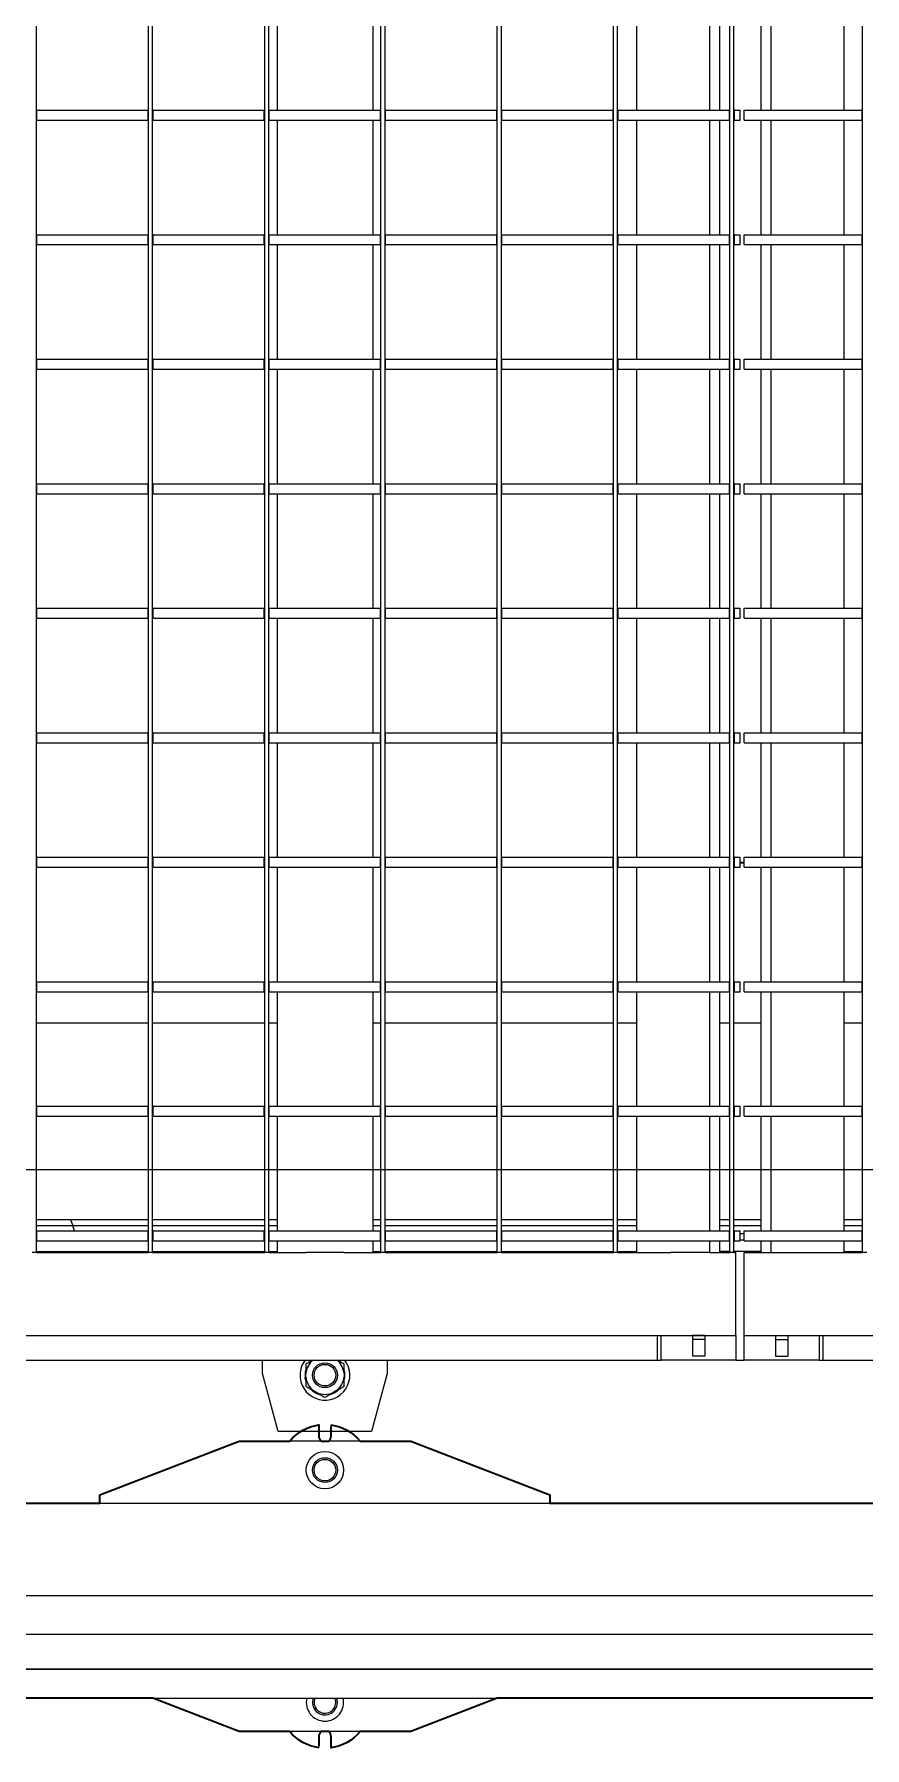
# Model space of a CAD drawing. Extents: x 28911 to 70911, y -59 to 29641.
# Drawn here: x 53923 to 54923, y 19066 to 21130 of the extents above; entities that cross this region are included whole.
import ezdxf

# ---------------------------------------------------------------- set-up
doc = ezdxf.new("R2010")
doc.units = 0
doc.header["$LTSCALE"] = 300
doc.header["$MEASUREMENT"] = 0
doc.linetypes.add('CONTINUA', pattern=[0])
for name, color, linetype, lineweight in [('21 CONTINUA 0.05', 6, 'Continuous', 9), ('22 CONTINUA 0.18', 3, 'Continuous', 18), ('23 CONTINUA 0.35', 4, 'Continuous', 35)]:
    doc.layers.add(name, color=color, linetype=linetype, lineweight=lineweight)

# ---------------------------------------------------------------- blocks, each defined once
blk = doc.blocks.new('A$Cdbd99e87')
at = {"layer": '21 CONTINUA 0.05', "color": 253, "linetype": 'Continuous'}
for p, q in [((852.5, 1600), (852.5, -1600)), ((875, 1586), (875, 1600)), ((963, 1586), (963, 1600)), ((975, 1586), (975, 1600)), ((1007.5, 1600), (1007.5, -1600)), ((1012.5, 1600), (1012.5, -1600)), ((1025, 1586), (1025, 1600)), ((1037, 1586), (1037, 1600)), ((1125, 1586), (1125, 1600)), ((1147.5, 1600), (1147.5, -1600)), ((1152.5, 1600), (1152.5, -1600)), ((1287.5, 1600), (1287.5, -1600)), ((1292.5, 1600), (1292.5, -1600)), ((1427.5, 1600), (1427.5, -1600)), ((1432.5, 1600), (1432.5, -1600)), ((1442.5, 1586), (1442.5, 1600)), ((1557.5, 1586), (1557.5, 1600)), ((1567.5, 1600), (1567.5, -1600)), ((1572.5, 1600), (1572.5, -1600)), ((1707.5, 1600), (1707.5, -1600)), ((1712.5, 1600), (1712.5, -1600)), ((1847.5, 1600), (1847.5, -1600)), ((853, 1586), (852.5, 1586)), ((852.5, 1574), (853, 1574)), ((853, 1586), (853, 1574)), ((995, 1586), (853, 1586)), ((995, 1574), (853, 1574)), ((875, 1436), (875, 1574)), ((963, 1436), (963, 1574)), ((975, 1436), (975, 1574)), ((995, 1586), (995, 1574)), ((1000, 1585), (995, 1585)), ((1000, 1577.2), (995, 1577.2)), ((1000, 1586), (1000, 1574)), ((1007, 1586), (1000, 1586)), ((1007, 1574), (1000, 1574)), ((1007, 1586), (1007, 1574)), ((1007.5, 1586), (1007, 1586)), ((1007, 1574), (1007.5, 1574)), ((1013, 1586), (1012.5, 1586)), ((1012.5, 1574), (1013, 1574)), ((1013, 1586), (1013, 1574)), ((1147, 1586), (1013, 1586)), ((1147, 1574), (1013, 1574)), ((1025, 1436), (1025, 1574)), ((1037, 1436), (1037, 1574)), ((1125, 1436), (1125, 1574)), ((1147, 1586), (1147, 1574)), ((1147.5, 1586), (1147, 1586)), ((1147, 1574), (1147.5, 1574)), ((1153, 1586), (1152.5, 1586)), ((1152.5, 1574), (1153, 1574)), ((1153, 1586), (1153, 1574)), ((1287, 1586), (1153, 1586)), ((1287, 1574), (1153, 1574)), ((1287, 1586), (1287, 1574)), ((1287.5, 1586), (1287, 1586)), ((1287, 1574), (1287.5, 1574)), ((1293, 1586), (1292.5, 1586)), ((1292.5, 1574), (1293, 1574)), ((1293, 1586), (1293, 1574)), ((1427, 1586), (1293, 1586)), ((1427, 1574), (1293, 1574)), ((1427, 1586), (1427, 1574)), ((1427.5, 1586), (1427, 1586)), ((1427, 1574), (1427.5, 1574)), ((1433, 1586), (1432.5, 1586)), ((1432.5, 1574), (1433, 1574)), ((1433, 1586), (1433, 1574)), ((1567, 1586), (1433, 1586)), ((1567, 1574), (1433, 1574)), ((1442.5, 1436), (1442.5, 1574)), ((1557.5, 1436), (1557.5, 1574)), ((1567, 1586), (1567, 1574)), ((1567.5, 1586), (1567, 1586)), ((1567, 1574), (1567.5, 1574)), ((1573, 1586), (1572.5, 1586)), ((1572.5, 1574), (1573, 1574)), ((1573, 1586), (1573, 1574)), ((1707, 1586), (1573, 1586)), ((1707, 1574), (1573, 1574)), ((1707, 1586), (1707, 1574)), ((1707.5, 1586), (1707, 1586)), ((1707, 1574), (1707.5, 1574)), ((1713, 1586), (1712.5, 1586)), ((1712.5, 1574), (1713, 1574)), ((1713, 1586), (1713, 1574)), ((1847, 1586), (1713, 1586)), ((1847, 1574), (1713, 1574)), ((1801.5, 1574), (1803.6, 1568.1)), ((1847, 1586), (1847, 1574)), ((1847.5, 1586), (1847, 1586)), ((1847, 1574), (1847.5, 1574)), ((852.5, 1568.1), (875, 1568.1)), ((875, 1560.3), (852.5, 1560.3)), ((975, 1568.1), (1007.5, 1568.1)), ((1007.5, 1560.3), (975, 1560.3)), ((1012.5, 1568.1), (1025, 1568.1)), ((1025, 1560.3), (1012.5, 1560.3)), ((1125, 1568.1), (1147.5, 1568.1)), ((1147.5, 1560.3), (1125, 1560.3)), ((1152.5, 1568.1), (1287.5, 1568.1)), ((1287.5, 1560.3), (1152.5, 1560.3)), ((1292.5, 1568.1), (1427.5, 1568.1)), ((1427.5, 1560.3), (1292.5, 1560.3)), ((1432.5, 1568.1), (1442.5, 1568.1)), ((1442.5, 1560.3), (1432.5, 1560.3)), ((1557.5, 1568.1), (1567.5, 1568.1)), ((1567.5, 1560.3), (1557.5, 1560.3)), ((1572.5, 1568.1), (1707.5, 1568.1)), ((1707.5, 1560.3), (1572.5, 1560.3)), ((1712.5, 1568.1), (1803.6, 1568.1)), ((1806.4, 1560.3), (1712.5, 1560.3)), ((1803.6, 1568.1), (1847.5, 1568.1)), ((1806.4, 1560.3), (1803.6, 1568.1)), ((1847.5, 1560.3), (1806.4, 1560.3)), ((853, 1436), (852.5, 1436)), ((853, 1436), (853, 1424)), ((995, 1436), (853, 1436)), ((995, 1436), (995, 1424)), ((1000, 1436), (1000, 1424)), ((1007, 1436), (1000, 1436)), ((1007, 1436), (1007, 1424)), ((1007.5, 1436), (1007, 1436)), ((1013, 1436), (1012.5, 1436)), ((1013, 1436), (1013, 1424)), ((1147, 1436), (1013, 1436)), ((1147, 1436), (1147, 1424)), ((1147.5, 1436), (1147, 1436)), ((1153, 1436), (1152.5, 1436)), ((1153, 1436), (1153, 1424)), ((1287, 1436), (1153, 1436)), ((1287, 1436), (1287, 1424)), ((1287.5, 1436), (1287, 1436)), ((1293, 1436), (1292.5, 1436)), ((1293, 1436), (1293, 1424)), ((1427, 1436), (1293, 1436)), ((1427, 1436), (1427, 1424)), ((1427.5, 1436), (1427, 1436)), ((1433, 1436), (1432.5, 1436)), ((1433, 1436), (1433, 1424)), ((1567, 1436), (1433, 1436)), ((1567, 1436), (1567, 1424)), ((1567.5, 1436), (1567, 1436)), ((1573, 1436), (1572.5, 1436)), ((1573, 1436), (1573, 1424)), ((1707, 1436), (1573, 1436)), ((1707, 1436), (1707, 1424)), ((1707.5, 1436), (1707, 1436)), ((1713, 1436), (1712.5, 1436)), ((1713, 1436), (1713, 1424)), ((1847, 1436), (1713, 1436)), ((1847, 1436), (1847, 1424)), ((1847.5, 1436), (1847, 1436)), ((852.5, 1424), (853, 1424)), ((995, 1424), (853, 1424)), ((875, 1286), (875, 1424)), ((963, 1286), (963, 1424)), ((975, 1286), (975, 1424)), ((1007, 1424), (1000, 1424)), ((1007, 1424), (1007.5, 1424)), ((1012.5, 1424), (1013, 1424)), ((1147, 1424), (1013, 1424)), ((1025, 1286), (1025, 1424)), ((1037, 1286), (1037, 1424)), ((1125, 1286), (1125, 1424)), ((1147, 1424), (1147.5, 1424)), ((1152.5, 1424), (1153, 1424)), ((1287, 1424), (1153, 1424)), ((1287, 1424), (1287.5, 1424)), ((1292.5, 1424), (1293, 1424)), ((1427, 1424), (1293, 1424)), ((1427, 1424), (1427.5, 1424)), ((1432.5, 1424), (1433, 1424)), ((1567, 1424), (1433, 1424)), ((1442.5, 1286), (1442.5, 1424)), ((1557.5, 1286), (1557.5, 1424)), ((1567, 1424), (1567.5, 1424)), ((1572.5, 1424), (1573, 1424)), ((1707, 1424), (1573, 1424)), ((1707, 1424), (1707.5, 1424)), ((1712.5, 1424), (1713, 1424)), ((1847, 1424), (1713, 1424)), ((1847, 1424), (1847.5, 1424)), ((852.5, 1324), (875, 1324)), ((975, 1324), (1007.5, 1324)), ((1012.5, 1324), (1025, 1324)), ((1125, 1324), (1147.5, 1324)), ((1152.5, 1324), (1287.5, 1324)), ((1292.5, 1324), (1427.5, 1324)), ((1432.5, 1324), (1442.5, 1324)), ((1557.5, 1324), (1567.5, 1324)), ((1572.5, 1324), (1707.5, 1324)), ((1712.5, 1324), (1847.5, 1324)), ((853, 1286), (852.5, 1286)), ((853, 1286), (853, 1274)), ((995, 1286), (853, 1286)), ((995, 1286), (995, 1274)), ((1007, 1286), (1000, 1286)), ((1000, 1286), (1000, 1274)), ((1007, 1286), (1007, 1274)), ((1007.5, 1286), (1007, 1286)), ((1013, 1286), (1012.5, 1286)), ((1013, 1286), (1013, 1274)), ((1147, 1286), (1013, 1286)), ((1147, 1286), (1147, 1274)), ((1147.5, 1286), (1147, 1286)), ((1153, 1286), (1152.5, 1286)), ((1153, 1286), (1153, 1274)), ((1287, 1286), (1153, 1286)), ((1287, 1286), (1287, 1274)), ((1287.5, 1286), (1287, 1286)), ((1293, 1286), (1292.5, 1286)), ((1293, 1286), (1293, 1274)), ((1427, 1286), (1293, 1286)), ((1427, 1286), (1427, 1274)), ((1427.5, 1286), (1427, 1286)), ((1433, 1286), (1432.5, 1286)), ((1433, 1286), (1433, 1274)), ((1567, 1286), (1433, 1286)), ((1567, 1286), (1567, 1274)), ((1567.5, 1286), (1567, 1286)), ((1573, 1286), (1572.5, 1286)), ((1573, 1286), (1573, 1274)), ((1707, 1286), (1573, 1286)), ((1707, 1286), (1707, 1274)), ((1707.5, 1286), (1707, 1286)), ((1713, 1286), (1712.5, 1286)), ((1713, 1286), (1713, 1274)), ((1847, 1286), (1713, 1286)), ((1847, 1286), (1847, 1274)), ((1847.5, 1286), (1847, 1286)), ((852.5, 1274), (853, 1274)), ((995, 1274), (853, 1274)), ((875, 1136), (875, 1274)), ((963, 1136), (963, 1274)), ((975, 1136), (975, 1274)), ((1007, 1274), (1000, 1274)), ((1007, 1274), (1007.5, 1274)), ((1012.5, 1274), (1013, 1274)), ((1147, 1274), (1013, 1274)), ((1025, 1136), (1025, 1274)), ((1037, 1136), (1037, 1274)), ((1125, 1136), (1125, 1274)), ((1147, 1274), (1147.5, 1274)), ((1152.5, 1274), (1153, 1274)), ((1287, 1274), (1153, 1274)), ((1287, 1274), (1287.5, 1274)), ((1292.5, 1274), (1293, 1274)), ((1427, 1274), (1293, 1274)), ((1427, 1274), (1427.5, 1274)), ((1432.5, 1274), (1433, 1274)), ((1567, 1274), (1433, 1274)), ((1442.5, 1136), (1442.5, 1274)), ((1557.5, 1136), (1557.5, 1274)), ((1567, 1274), (1567.5, 1274)), ((1572.5, 1274), (1573, 1274)), ((1707, 1274), (1573, 1274)), ((1707, 1274), (1707.5, 1274)), ((1712.5, 1274), (1713, 1274)), ((1847, 1274), (1713, 1274)), ((1847, 1274), (1847.5, 1274)), ((853, 1136), (852.5, 1136)), ((853, 1136), (853, 1124)), ((995, 1136), (853, 1136)), ((995, 1136), (995, 1124)), ((1000, 1136), (1000, 1124)), ((1007, 1136), (1000, 1136)), ((1007, 1136), (1007, 1124)), ((1007.5, 1136), (1007, 1136)), ((1013, 1136), (1012.5, 1136)), ((1013, 1136), (1013, 1124)), ((1147, 1136), (1013, 1136)), ((1147, 1136), (1147, 1124)), ((1147.5, 1136), (1147, 1136)), ((1153, 1136), (1152.5, 1136)), ((1153, 1136), (1153, 1124)), ((1287, 1136), (1153, 1136)), ((1287, 1136), (1287, 1124)), ((1287.5, 1136), (1287, 1136)), ((1293, 1136), (1292.5, 1136)), ((1293, 1136), (1293, 1124)), ((1427, 1136), (1293, 1136)), ((1427, 1136), (1427, 1124)), ((1427.5, 1136), (1427, 1136)), ((1433, 1136), (1432.5, 1136)), ((1433, 1136), (1433, 1124)), ((1567, 1136), (1433, 1136)), ((1567, 1136), (1567, 1124)), ((1567.5, 1136), (1567, 1136)), ((1573, 1136), (1572.5, 1136)), ((1573, 1136), (1573, 1124)), ((1707, 1136), (1573, 1136)), ((1707, 1136), (1707, 1124)), ((1707.5, 1136), (1707, 1136)), ((1713, 1136), (1712.5, 1136)), ((1713, 1136), (1713, 1124)), ((1847, 1136), (1713, 1136)), ((1847, 1136), (1847, 1124)), ((1847.5, 1136), (1847, 1136)), ((852.5, 1124), (853, 1124)), ((995, 1124), (853, 1124)), ((875, 986), (875, 1124)), ((963, 986), (963, 1124)), ((975, 986), (975, 1124)), ((995, 1131), (1000, 1131)), ((995, 1130.5), (1000, 1130.5)), ((995, 1130.3), (1000, 1130.3)), ((1007, 1124), (1000, 1124)), ((1007, 1124), (1007.5, 1124)), ((1012.5, 1124), (1013, 1124)), ((1147, 1124), (1013, 1124)), ((1025, 986), (1025, 1124)), ((1037, 986), (1037, 1124)), ((1125, 986), (1125, 1124)), ((1147, 1124), (1147.5, 1124)), ((1152.5, 1124), (1153, 1124)), ((1287, 1124), (1153, 1124)), ((1287, 1124), (1287.5, 1124)), ((1292.5, 1124), (1293, 1124)), ((1427, 1124), (1293, 1124)), ((1427, 1124), (1427.5, 1124)), ((1432.5, 1124), (1433, 1124)), ((1567, 1124), (1433, 1124)), ((1442.5, 986), (1442.5, 1124)), ((1557.5, 986), (1557.5, 1124)), ((1567, 1124), (1567.5, 1124)), ((1572.5, 1124), (1573, 1124)), ((1707, 1124), (1573, 1124)), ((1707, 1124), (1707.5, 1124)), ((1712.5, 1124), (1713, 1124)), ((1847, 1124), (1713, 1124)), ((1847, 1124), (1847.5, 1124)), ((853, 986), (852.5, 986)), ((852.5, 974), (853, 974)), ((853, 986), (853, 974)), ((995, 986), (853, 986)), ((995, 974), (853, 974)), ((875, 836), (875, 974)), ((963, 836), (963, 974)), ((975, 836), (975, 974)), ((995, 986), (995, 974)), ((1000, 986), (1000, 974)), ((1007, 986), (1000, 986)), ((1007, 974), (1000, 974)), ((1007, 986), (1007, 974)), ((1007.5, 986), (1007, 986)), ((1007, 974), (1007.5, 974)), ((1013, 986), (1012.5, 986)), ((1012.5, 974), (1013, 974)), ((1013, 986), (1013, 974)), ((1147, 986), (1013, 986)), ((1147, 974), (1013, 974)), ((1025, 836), (1025, 974)), ((1037, 836), (1037, 974)), ((1125, 836), (1125, 974)), ((1147, 986), (1147, 974)), ((1147.5, 986), (1147, 986)), ((1147, 974), (1147.5, 974)), ((1153, 986), (1152.5, 986)), ((1152.5, 974), (1153, 974)), ((1153, 986), (1153, 974)), ((1287, 986), (1153, 986)), ((1287, 974), (1153, 974)), ((1287, 986), (1287, 974)), ((1287.5, 986), (1287, 986)), ((1287, 974), (1287.5, 974)), ((1293, 986), (1292.5, 986)), ((1292.5, 974), (1293, 974)), ((1293, 986), (1293, 974)), ((1427, 986), (1293, 986)), ((1427, 974), (1293, 974)), ((1427, 986), (1427, 974)), ((1427.5, 986), (1427, 986)), ((1427, 974), (1427.5, 974)), ((1433, 986), (1432.5, 986)), ((1432.5, 974), (1433, 974)), ((1433, 986), (1433, 974)), ((1567, 986), (1433, 986)), ((1567, 974), (1433, 974)), ((1442.5, 836), (1442.5, 974)), ((1557.5, 836), (1557.5, 974)), ((1567, 986), (1567, 974)), ((1567.5, 986), (1567, 986)), ((1567, 974), (1567.5, 974)), ((1573, 986), (1572.5, 986)), ((1572.5, 974), (1573, 974)), ((1573, 986), (1573, 974)), ((1707, 986), (1573, 986)), ((1707, 974), (1573, 974)), ((1707, 986), (1707, 974)), ((1707.5, 986), (1707, 986)), ((1707, 974), (1707.5, 974)), ((1713, 986), (1712.5, 986)), ((1712.5, 974), (1713, 974)), ((1713, 986), (1713, 974)), ((1847, 986), (1713, 986)), ((1847, 974), (1713, 974)), ((1847, 986), (1847, 974)), ((1847.5, 986), (1847, 986)), ((1847, 974), (1847.5, 974)), ((853, 836), (852.5, 836)), ((853, 836), (853, 824)), ((995, 836), (853, 836)), ((995, 836), (995, 824)), ((1000, 836), (1000, 824)), ((1007, 836), (1000, 836)), ((1007, 836), (1007, 824)), ((1007.5, 836), (1007, 836)), ((1013, 836), (1012.5, 836)), ((1013, 836), (1013, 824)), ((1147, 836), (1013, 836)), ((1147, 836), (1147, 824)), ((1147.5, 836), (1147, 836)), ((1153, 836), (1152.5, 836)), ((1153, 836), (1153, 824)), ((1287, 836), (1153, 836)), ((1287, 836), (1287, 824)), ((1287.5, 836), (1287, 836)), ((1293, 836), (1292.5, 836)), ((1293, 836), (1293, 824)), ((1427, 836), (1293, 836)), ((1427, 836), (1427, 824)), ((1427.5, 836), (1427, 836)), ((1433, 836), (1432.5, 836)), ((1433, 836), (1433, 824)), ((1567, 836), (1433, 836)), ((1567, 836), (1567, 824)), ((1567.5, 836), (1567, 836)), ((1573, 836), (1572.5, 836)), ((1573, 836), (1573, 824)), ((1707, 836), (1573, 836)), ((1707, 836), (1707, 824)), ((1707.5, 836), (1707, 836)), ((1713, 836), (1712.5, 836)), ((1713, 836), (1713, 824)), ((1847, 836), (1713, 836)), ((1847, 836), (1847, 824)), ((1847.5, 836), (1847, 836)), ((852.5, 824), (853, 824)), ((995, 824), (853, 824)), ((875, 686), (875, 824)), ((963, 686), (963, 824)), ((975, 686), (975, 824)), ((1007, 824), (1000, 824)), ((1007, 824), (1007.5, 824)), ((1012.5, 824), (1013, 824)), ((1147, 824), (1013, 824)), ((1025, 686), (1025, 824)), ((1037, 686), (1037, 824)), ((1125, 686), (1125, 824)), ((1147, 824), (1147.5, 824)), ((1152.5, 824), (1153, 824)), ((1287, 824), (1153, 824)), ((1287, 824), (1287.5, 824)), ((1292.5, 824), (1293, 824)), ((1427, 824), (1293, 824)), ((1427, 824), (1427.5, 824)), ((1432.5, 824), (1433, 824)), ((1567, 824), (1433, 824)), ((1442.5, 686), (1442.5, 824)), ((1557.5, 686), (1557.5, 824)), ((1567, 824), (1567.5, 824)), ((1572.5, 824), (1573, 824)), ((1707, 824), (1573, 824)), ((1707, 824), (1707.5, 824)), ((1712.5, 824), (1713, 824)), ((1847, 824), (1713, 824)), ((1847, 824), (1847.5, 824)), ((853, 686), (852.5, 686)), ((853, 686), (853, 674)), ((995, 686), (853, 686)), ((995, 686), (995, 674)), ((1000, 686), (1000, 674)), ((1007, 686), (1000, 686)), ((1007, 686), (1007, 674)), ((1007.5, 686), (1007, 686)), ((1013, 686), (1012.5, 686)), ((1013, 686), (1013, 674)), ((1147, 686), (1013, 686)), ((1147, 686), (1147, 674)), ((1147.5, 686), (1147, 686)), ((1153, 686), (1152.5, 686)), ((1153, 686), (1153, 674)), ((1287, 686), (1153, 686)), ((1287, 686), (1287, 674)), ((1287.5, 686), (1287, 686)), ((1293, 686), (1292.5, 686)), ((1293, 686), (1293, 674)), ((1427, 686), (1293, 686)), ((1427, 686), (1427, 674)), ((1427.5, 686), (1427, 686)), ((1433, 686), (1432.5, 686)), ((1433, 686), (1433, 674)), ((1567, 686), (1433, 686)), ((1567, 686), (1567, 674)), ((1567.5, 686), (1567, 686)), ((1573, 686), (1572.5, 686)), ((1573, 686), (1573, 674)), ((1707, 686), (1573, 686)), ((1707, 686), (1707, 674)), ((1707.5, 686), (1707, 686)), ((1713, 686), (1712.5, 686)), ((1713, 686), (1713, 674)), ((1847, 686), (1713, 686)), ((1847, 686), (1847, 674)), ((1847.5, 686), (1847, 686)), ((852.5, 674), (853, 674)), ((995, 674), (853, 674)), ((875, 536), (875, 674)), ((963, 536), (963, 674)), ((975, 536), (975, 674)), ((1007, 674), (1000, 674)), ((1007, 674), (1007.5, 674)), ((1012.5, 674), (1013, 674)), ((1147, 674), (1013, 674)), ((1025, 536), (1025, 674)), ((1037, 536), (1037, 674)), ((1125, 536), (1125, 674)), ((1147, 674), (1147.5, 674)), ((1152.5, 674), (1153, 674)), ((1287, 674), (1153, 674)), ((1287, 674), (1287.5, 674)), ((1292.5, 674), (1293, 674)), ((1427, 674), (1293, 674)), ((1427, 674), (1427.5, 674)), ((1432.5, 674), (1433, 674)), ((1567, 674), (1433, 674)), ((1442.5, 536), (1442.5, 674)), ((1557.5, 536), (1557.5, 674)), ((1567, 674), (1567.5, 674)), ((1572.5, 674), (1573, 674)), ((1707, 674), (1573, 674)), ((1707, 674), (1707.5, 674)), ((1712.5, 674), (1713, 674)), ((1847, 674), (1713, 674)), ((1847, 674), (1847.5, 674)), ((853, 536), (852.5, 536)), ((852.5, 524), (853, 524)), ((853, 536), (853, 524)), ((995, 536), (853, 536)), ((995, 524), (853, 524)), ((875, 386), (875, 524)), ((963, 386), (963, 524)), ((975, 386), (975, 524)), ((995, 536), (995, 524)), ((1000, 536), (1000, 524)), ((1007, 536), (1000, 536)), ((1007, 524), (1000, 524)), ((1007, 536), (1007, 524)), ((1007.5, 536), (1007, 536)), ((1007, 524), (1007.5, 524)), ((1013, 536), (1012.5, 536)), ((1012.5, 524), (1013, 524)), ((1013, 536), (1013, 524)), ((1147, 536), (1013, 536)), ((1147, 524), (1013, 524)), ((1025, 386), (1025, 524)), ((1037, 386), (1037, 524)), ((1125, 386), (1125, 524)), ((1147, 536), (1147, 524)), ((1147.5, 536), (1147, 536)), ((1147, 524), (1147.5, 524)), ((1153, 536), (1152.5, 536)), ((1152.5, 524), (1153, 524)), ((1153, 536), (1153, 524)), ((1287, 536), (1153, 536)), ((1287, 524), (1153, 524)), ((1287, 536), (1287, 524)), ((1287.5, 536), (1287, 536)), ((1287, 524), (1287.5, 524)), ((1293, 536), (1292.5, 536)), ((1292.5, 524), (1293, 524)), ((1293, 536), (1293, 524)), ((1427, 536), (1293, 536)), ((1427, 524), (1293, 524)), ((1427, 536), (1427, 524)), ((1427.5, 536), (1427, 536)), ((1427, 524), (1427.5, 524)), ((1433, 536), (1432.5, 536)), ((1432.5, 524), (1433, 524)), ((1433, 536), (1433, 524)), ((1567, 536), (1433, 536)), ((1567, 524), (1433, 524)), ((1442.5, 386), (1442.5, 524)), ((1557.5, 386), (1557.5, 524)), ((1567, 536), (1567, 524)), ((1567.5, 536), (1567, 536)), ((1567, 524), (1567.5, 524)), ((1573, 536), (1572.5, 536)), ((1572.5, 524), (1573, 524)), ((1573, 536), (1573, 524)), ((1707, 536), (1573, 536)), ((1707, 524), (1573, 524)), ((1707, 536), (1707, 524)), ((1707.5, 536), (1707, 536)), ((1707, 524), (1707.5, 524)), ((1713, 536), (1712.5, 536)), ((1712.5, 524), (1713, 524)), ((1713, 536), (1713, 524)), ((1847, 536), (1713, 536)), ((1847, 524), (1713, 524)), ((1847, 536), (1847, 524)), ((1847.5, 536), (1847, 536)), ((1847, 524), (1847.5, 524)), ((853, 386), (852.5, 386)), ((852.5, 374), (853, 374)), ((853, 386), (853, 374)), ((995, 386), (853, 386)), ((995, 374), (853, 374)), ((875, 236), (875, 374)), ((963, 236), (963, 374)), ((975, 236), (975, 374)), ((995, 386), (995, 374)), ((1000, 386), (1000, 374)), ((1007, 386), (1000, 386)), ((1007, 374), (1000, 374)), ((1007, 386), (1007, 374)), ((1007.5, 386), (1007, 386)), ((1007, 374), (1007.5, 374)), ((1013, 386), (1012.5, 386)), ((1012.5, 374), (1013, 374)), ((1013, 386), (1013, 374)), ((1147, 386), (1013, 386)), ((1147, 374), (1013, 374)), ((1025, 236), (1025, 374)), ((1037, 236), (1037, 374)), ((1125, 236), (1125, 374)), ((1147, 386), (1147, 374)), ((1147.5, 386), (1147, 386)), ((1147, 374), (1147.5, 374)), ((1153, 386), (1152.5, 386)), ((1152.5, 374), (1153, 374)), ((1153, 386), (1153, 374)), ((1287, 386), (1153, 386)), ((1287, 374), (1153, 374)), ((1287, 386), (1287, 374)), ((1287.5, 386), (1287, 386)), ((1287, 374), (1287.5, 374)), ((1293, 386), (1292.5, 386)), ((1292.5, 374), (1293, 374)), ((1293, 386), (1293, 374)), ((1427, 386), (1293, 386)), ((1427, 374), (1293, 374)), ((1427, 386), (1427, 374)), ((1427.5, 386), (1427, 386)), ((1427, 374), (1427.5, 374)), ((1433, 386), (1432.5, 386)), ((1432.5, 374), (1433, 374)), ((1433, 386), (1433, 374)), ((1567, 386), (1433, 386)), ((1567, 374), (1433, 374)), ((1442.5, 236), (1442.5, 374)), ((1557.5, 236), (1557.5, 374)), ((1567, 386), (1567, 374)), ((1567.5, 386), (1567, 386)), ((1567, 374), (1567.5, 374)), ((1573, 386), (1572.5, 386)), ((1572.5, 374), (1573, 374)), ((1573, 386), (1573, 374)), ((1707, 386), (1573, 386)), ((1707, 374), (1573, 374)), ((1707, 386), (1707, 374)), ((1707.5, 386), (1707, 386)), ((1707, 374), (1707.5, 374)), ((1713, 386), (1712.5, 386)), ((1712.5, 374), (1713, 374)), ((1713, 386), (1713, 374)), ((1847, 386), (1713, 386)), ((1847, 374), (1713, 374)), ((1847, 386), (1847, 374)), ((1847.5, 386), (1847, 386)), ((1847, 374), (1847.5, 374)), ((853, 236), (852.5, 236)), ((853, 236), (853, 224)), ((995, 236), (853, 236)), ((995, 236), (995, 224)), ((1000, 236), (1000, 224)), ((1007, 236), (1000, 236)), ((1007, 236), (1007, 224)), ((1007.5, 236), (1007, 236)), ((1013, 236), (1012.5, 236)), ((1013, 236), (1013, 224)), ((1147, 236), (1013, 236)), ((1147, 236), (1147, 224)), ((1147.5, 236), (1147, 236)), ((1153, 236), (1152.5, 236)), ((1153, 236), (1153, 224)), ((1287, 236), (1153, 236)), ((1287, 236), (1287, 224)), ((1287.5, 236), (1287, 236)), ((1293, 236), (1292.5, 236)), ((1293, 236), (1293, 224)), ((1427, 236), (1293, 236)), ((1427, 236), (1427, 224)), ((1427.5, 236), (1427, 236)), ((1433, 236), (1432.5, 236)), ((1433, 236), (1433, 224)), ((1567, 236), (1433, 236)), ((1567, 236), (1567, 224)), ((1567.5, 236), (1567, 236)), ((1573, 236), (1572.5, 236)), ((1573, 236), (1573, 224)), ((1707, 236), (1573, 236)), ((1707, 236), (1707, 224)), ((1707.5, 236), (1707, 236)), ((1713, 236), (1712.5, 236)), ((1713, 236), (1713, 224)), ((1847, 236), (1713, 236)), ((1847, 236), (1847, 224)), ((1847.5, 236), (1847, 236)), ((852.5, 224), (853, 224)), ((995, 224), (853, 224)), ((875, 86), (875, 224)), ((963, 86), (963, 224)), ((975, 86), (975, 224)), ((1007, 224), (1000, 224)), ((1007, 224), (1007.5, 224)), ((1012.5, 224), (1013, 224)), ((1147, 224), (1013, 224)), ((1025, 86), (1025, 224)), ((1037, 86), (1037, 224)), ((1125, 86), (1125, 224)), ((1147, 224), (1147.5, 224)), ((1152.5, 224), (1153, 224)), ((1287, 224), (1153, 224)), ((1287, 224), (1287.5, 224)), ((1292.5, 224), (1293, 224)), ((1427, 224), (1293, 224)), ((1427, 224), (1427.5, 224)), ((1432.5, 224), (1433, 224)), ((1567, 224), (1433, 224)), ((1442.5, 86), (1442.5, 224)), ((1557.5, 86), (1557.5, 224)), ((1567, 224), (1567.5, 224)), ((1572.5, 224), (1573, 224)), ((1707, 224), (1573, 224)), ((1707, 224), (1707.5, 224)), ((1712.5, 224), (1713, 224)), ((1847, 224), (1713, 224)), ((1847, 224), (1847.5, 224))]:
    blk.add_line(p, q, dxfattribs=at)
at = {"layer": '22 CONTINUA 0.18', "color": 7, "linetype": 'Continuous'}
for p, q in [((1425, 1746), (1443.8, 1816)), ((1443.8, 1816), (1556.2, 1816)), ((1556.2, 1816), (1575, 1746)), ((1486.7, 1766.9), (1490.3, 1769)), ((1509.7, 1769), (1513.3, 1766.9)), ((1425, 1730), (1425, 1746)), ((1477, 1745.9), (1477, 1750.1)), ((1523, 1750.1), (1523, 1745.9)), ((1575, 1746), (1575, 1730)), ((900, 1730), (100, 1730)), ((905, 1730), (900, 1730)), ((900, 1730), (900, 1700)), ((905, 1700), (905, 1730)), ((905, 1730), (995, 1730)), ((957.5, 1725), (942.5, 1725)), ((942.5, 1705), (942.5, 1725)), ((957.5, 1705), (957.5, 1725)), ((995, 1730), (995, 1700)), ((1005, 1730), (995, 1730)), ((1005, 1700), (1005, 1730)), ((1005, 1730), (1095, 1730)), ((1042.5, 1725), (1057.5, 1725)), ((1042.5, 1705), (1042.5, 1725)), ((1057.5, 1705), (1057.5, 1725)), ((1095, 1730), (1095, 1700)), ((1100, 1730), (1095, 1730)), ((1900, 1730), (1100, 1730)), ((1100, 1700), (1100, 1730)), ((1517.1, 1731.1), (1515.9, 1730)), ((995, 1700), (5, 1700)), ((957.5, 1705), (942.5, 1705)), ((942.5, 1700), (942.5, 1705)), ((957.5, 1700), (942.5, 1700)), ((957.5, 1700), (957.5, 1705)), ((995, 1700), (995, 1692.9)), ((995, 1692.9), (995, 1607.1)), ((1995, 1700), (1005, 1700)), ((1005, 1700), (1005, 1692.9)), ((1005, 1692.9), (1005, 1607.1)), ((1042.5, 1705), (1057.5, 1705)), ((1042.5, 1700), (1042.5, 1705)), ((1042.5, 1700), (1057.5, 1700)), ((1057.5, 1700), (1057.5, 1705))]:
    blk.add_line(p, q, dxfattribs=at)
at = {"layer": '22 CONTINUA 0.18', "color": 253, "linetype": 'Continuous'}
for p, q in [((847.5, 1600), (852.5, 1600)), ((916.7, 1600), (852.5, 1600)), ((875, 1599), (852.5, 1599)), ((939.4, 1600), (916.7, 1600)), ((963, 1600), (939.4, 1600)), ((995, 1600), (963, 1600)), ((975, 1599), (1007.5, 1599)), ((995, 1607.1), (995, 1600)), ((1005, 1607.1), (1005, 1600)), ((1007.5, 1600), (1005, 1600)), ((1007.5, 1600), (1012.5, 1600)), ((1037, 1600), (1012.5, 1600)), ((1012.5, 1599), (1025, 1599)), ((1037, 1600), (1060.6, 1600)), ((1060.6, 1600), (1083.3, 1600)), ((1147.5, 1600), (1083.3, 1600)), ((1147.5, 1599), (1125, 1599)), ((1147.5, 1600), (1152.5, 1600)), ((1287.5, 1600), (1152.5, 1600)), ((1287.5, 1599), (1152.5, 1599)), ((1287.5, 1600), (1292.5, 1600)), ((1427.5, 1600), (1292.5, 1600)), ((1427.5, 1599), (1292.5, 1599)), ((1427.5, 1600), (1432.5, 1600)), ((1477.2, 1600), (1432.5, 1600)), ((1442.5, 1599), (1432.5, 1599)), ((1477.2, 1600), (1522.8, 1600)), ((1567.5, 1600), (1522.8, 1600)), ((1567.5, 1599), (1557.5, 1599)), ((1567.5, 1600), (1572.5, 1600)), ((1707.5, 1600), (1572.5, 1600)), ((1707.5, 1599), (1572.5, 1599)), ((1707.5, 1600), (1712.5, 1600)), ((1847.5, 1600), (1712.5, 1600)), ((1847.5, 1599), (1712.5, 1599)), ((1847.5, 1600), (1852.5, 1600))]:
    blk.add_line(p, q, dxfattribs=at)
at = {"layer": '22 CONTINUA 0.18', "color": 7, "linetype": 'Continuous', "flags": 128}
for points in [[(1523.2, 1754.3), (1523.3, 1753.6), (1523.8, 1750.7)], [(1484.1, 1730), (1483.1, 1731), (1482.9, 1731.2)]]:
    blk.add_lwpolyline(points, dxfattribs=at)
at = {"layer": '22 CONTINUA 0.18', "color": 7, "linetype": 'Continuous'}
for radius in [15, 13]:
    blk.add_circle((1500, 1748), radius, dxfattribs=at)
for radius, start, end in [(30, 6.4252, 216.8699), (23.1, 125.1716, 174.8284), (24, 103.4464, 135.352), (23.1, 65.1716, 114.8284), (24, 44.4822, 76.3361), (23.1, 5.1716, 54.8284), (24, 164.8616, 195.2291), (23.1, 185.1716, 231.2078), (23.1, 308.7922, 354.8284), (24, 344.8613, 6.4252), (30, 323.1301, 6.4252)]:
    blk.add_arc((1500, 1748), radius, start, end, dxfattribs=at)
for points, knots in [([(1486.7, 1766.9), (1485.1, 1765.9), (1481.8, 1764), (1478.6, 1762.2), (1477, 1761.3)], [0, 0, 0, 0, 0.496394, 1, 1, 1, 1]), ([(1477, 1761.3), (1477, 1759.5), (1477, 1755.8), (1477, 1752), (1477, 1750.1)], [0, 0, 0, 0, 0.496994, 1, 1, 1, 1]), ([(1500, 1774.6), (1498.4, 1773.6), (1495.2, 1771.8), (1492, 1769.9), (1490.3, 1769)], [0, 0, 0, 0, 0.496994, 1, 1, 1, 1]), ([(1509.7, 1769), (1508.1, 1769.9), (1504.8, 1771.8), (1501.6, 1773.6), (1500, 1774.6)], [0, 0, 0, 0, 0.496394, 1, 1, 1, 1]), ([(1523, 1761.3), (1521.4, 1762.2), (1518.2, 1764), (1515, 1765.9), (1513.3, 1766.9)], [0, 0, 0, 0, 0.496994, 1, 1, 1, 1]), ([(1523, 1750.1), (1523, 1752), (1523, 1755.8), (1523, 1759.4), (1523, 1761.3)], [0, 0, 0, 0, 0.496394, 1, 1, 1, 1]), ([(1477, 1745.9), (1477, 1744), (1477, 1740.2), (1477, 1736.6), (1477, 1734.7)], [0, 0, 0, 0, 0.496394, 1, 1, 1, 1]), ([(1477, 1734.7), (1478.6, 1733.8), (1481.3, 1732.3), (1484, 1730.7), (1485.2, 1730)], [0, 0, 0, 0, 0.588288, 1, 1, 1, 1]), ([(1514.8, 1730), (1515.9, 1730.6), (1518.7, 1732.2), (1521.4, 1733.8), (1523, 1734.7)], [0, 0, 0, 0, 0.403896, 1, 1, 1, 1]), ([(1523, 1734.7), (1523, 1736.5), (1523, 1740.2), (1523, 1744), (1523, 1745.9)], [0, 0, 0, 0, 0.496994, 1, 1, 1, 1])]:
    blk.add_open_spline(points, degree=3, knots=knots, dxfattribs=at)
blk = doc.blocks.new('A$C85772a73')
at = {"layer": '22 CONTINUA 0.18', "color": 7, "linetype": 'CONTINUA'}
for p, q in [((4491.9, 196.6), (4492.5, 196.1)), ((4492.5, 194.5), (4492.5, 183.2)), ((4507.5, 196.1), (4508.1, 196.6)), ((4507.5, 183.2), (4507.5, 194.5)), ((4292.7, 136.8), (4396.6, 177.1)), ((4396.9, 177.2), (4405.3, 177.2)), ((4405.3, 177.2), (4454.4, 177.2)), ((4454.4, 177.2), (4455.7, 177.2)), ((4455.7, 177.2), (4544.3, 177.2)), ((4544.3, 177.2), (4545.6, 177.2)), ((4545.6, 177.2), (4594.7, 177.2)), ((4594.7, 177.2), (4603.1, 177.2)), ((4603.4, 177.1), (4707.3, 136.8)), ((5986.2, 136.8), (2986.2, 136.8)), ((0, 102.1), (6000, 102.1)), ((6000, 102.1), (0, 102.1)), ((3000, 60.4), (6000, 60.4)), ((3000, 13.8), (6000, 13.8)), ((6000, -97.8), (0, -97.8)), ((4229, -98.8), (4229, -107.1)), ((4771, -98.8), (4771, -107.1)), ((4396.6, -172.8), (4229.6, -108.1)), ((4770.4, -108.1), (4603.4, -172.8)), ((4405.3, -172.8), (4396.9, -172.8)), ((4405.3, -172.8), (4454.4, -172.8)), ((4454.4, -172.8), (4455.7, -172.8)), ((4455.7, -172.8), (4544.3, -172.8)), ((4492.5, -178.8), (4492.5, -190.2)), ((4507.5, -190.2), (4507.5, -178.8)), ((4544.3, -172.8), (4545.6, -172.8)), ((4545.6, -172.8), (4594.7, -172.8)), ((4603.1, -172.8), (4594.7, -172.8)), ((4492.5, -191.8), (4491.9, -192.3)), ((4508.1, -192.3), (4507.5, -191.8))]:
    blk.add_line(p, q, dxfattribs=at)
for radius in [22.5, 15, 13]:
    blk.add_circle((4500, -137.8), radius, dxfattribs=at)
for centre, radius, start, end in [((4500, 142.1), 55, 98.4409, 140.4788), ((4500, 142.1), 55, 39.5212, 81.5591), ((4396.9, 176.3), 0.83, 90.0509, 111.2656), ((4500, 183.2), 7.5, 180, 233.1301), ((4500, 183.2), 7.5, 306.8699, 0), ((4603.1, 176.3), 0.83, 68.7344, 89.9491), ((4500, 142.1), 22.5, 90, 193.6244), ((4500, 142.1), 15, 339.3087, 180), ((4500, 142.1), 13, 335.94, 180), ((4500, 142.1), 22.5, 346.3756, 90), ((4500, 142.1), 15, 180, 200.6913), ((4500, 142.1), 13, 180, 204.06), ((4230, -98.8), 0.957, 92.9521, 182.6753), ((4770, -98.8), 0.957, 357.3247, 87.0479), ((4230, -107.2), 0.998, 178.5331, 246.8832), ((4770, -107.2), 0.998, 293.1168, 1.4669), ((4396.9, -172), 0.83, 248.7344, 269.9491), ((4500, -137.8), 55, 219.5212, 261.5591), ((4500, -178.8), 7.5, 126.8699, 180), ((4500, -178.8), 7.5, 0, 53.1301), ((4500, -137.8), 55, 278.4409, 320.4788), ((4603.1, -172), 0.83, 270.0509, 291.2656)]:
    blk.add_arc(centre, radius, start, end, dxfattribs=at)
for points, knots in [([(4492.5, 196.1), (4492.5, 196), (4492.5, 196), (4492.5, 195.6), (4492.5, 195.1), (4492.5, 194.7), (4492.5, 194.5)], [0, 0, 0, 0, 0.2505077, 0.5001592, 0.7499619, 1, 1, 1, 1]), ([(4507.5, 194.5), (4507.5, 194.7), (4507.5, 195.1), (4507.5, 195.6), (4507.5, 196), (4507.5, 196), (4507.5, 196.1)], [0, 0, 0, 0, 0.250602, 0.500291, 0.750045, 1, 1, 1, 1]), ([(4492.5, -190.2), (4492.5, -190.4), (4492.5, -190.8), (4492.5, -191.3), (4492.5, -191.7), (4492.5, -191.7), (4492.5, -191.8)], [0, 0, 0, 0, 0.250602, 0.500291, 0.750045, 1, 1, 1, 1]), ([(4507.5, -191.8), (4507.5, -191.7), (4507.5, -191.7), (4507.5, -191.3), (4507.5, -190.8), (4507.5, -190.4), (4507.5, -190.2)], [0, 0, 0, 0, 0.250508, 0.500159, 0.749962, 1, 1, 1, 1])]:
    blk.add_open_spline(points, degree=3, knots=knots, dxfattribs=at)
at = {"layer": '23 CONTINUA 0.35', "color": 7, "linetype": 'CONTINUA'}
for points in [[(3507.5, 196.6, -0.188235), (3542.4, 177.2), (3544.3, 177.2), (3545.6, 177.2), (3594.7, 177.2), (3603.3, 177.2), (3707.3, 136.8), (4292.7, 136.8), (4396.7, 177.2), (4405.3, 177.2), (4454.4, 177.2), (4457.6, 177.2, -0.188235), (4492.5, 196.6), (4492.5, 183.2, 0.236068), (4495.5, 177.2), (4504.5, 177.2, 0.236068), (4507.5, 183.2), (4507.5, 194.5)], [(4507.5, 196.6, -0.188235), (4542.4, 177.2), (4544.3, 177.2), (4545.6, 177.2), (4594.7, 177.2), (4603.3, 177.2), (4707.3, 136.8), (5292.7, 136.8), (5396.7, 177.2), (5405.3, 177.2), (5454.4, 177.2), (5457.6, 177.2, -0.188235), (5492.5, 196.6), (5492.5, 183.2, 0.236068), (5495.5, 177.2), (5504.5, 177.2, 0.236068), (5507.5, 183.2), (5507.5, 194.5)], [(4492.5, -192.3, -0.188235), (4457.6, -172.8), (4455.7, -172.8), (4454.4, -172.8), (4405.3, -172.8), (4396.7, -172.8), (4229, -107.9), (4229, -97.8), (3771, -97.8), (3771, -107.9), (3603.3, -172.8), (3594.7, -172.8), (3545.6, -172.8), (3542.4, -172.8, -0.188235), (3507.5, -192.3), (3507.5, -178.8, 0.236068), (3504.5, -172.8), (3495.5, -172.8, 0.236068), (3492.5, -178.8), (3492.5, -190.2)], [(5492.5, -192.3, -0.188235), (5457.6, -172.8), (5455.7, -172.8), (5454.4, -172.8), (5405.3, -172.8), (5396.7, -172.8), (5229, -107.9), (5229, -97.8), (4771, -97.8), (4771, -107.9), (4603.3, -172.8), (4594.7, -172.8), (4545.6, -172.8), (4542.4, -172.8, -0.188235), (4507.5, -192.3), (4507.5, -178.8, 0.236068), (4504.5, -172.8), (4495.5, -172.8, 0.236068), (4492.5, -178.8), (4492.5, -190.2)]]:
    blk.add_lwpolyline(points, format="xyb", dxfattribs=at)
blk = doc.blocks.new('*U74')
at = {"color": 1, "linetype": 'CONTINUA', "ltscale": 5}
blk.add_line((-12000, -1500), (0, -1500), dxfattribs=at)

msp = doc.modelspace()

# ---------------------------------------------------------------- block references
at = {"ltscale": 50}
msp.add_blockref('*U74', (56272.732, 21262.689), dxfattribs=at)
at = {"layer": '23 CONTINUA 0.35', "rotation": 180}
for name, p in [('A$Cdbd99e87', (55772.732, 21262.689)), ('A$C85772a73', (58772.732, 19262.539))]:
    msp.add_blockref(name, p, dxfattribs=at)

doc.saveas('drawing.dxf')
